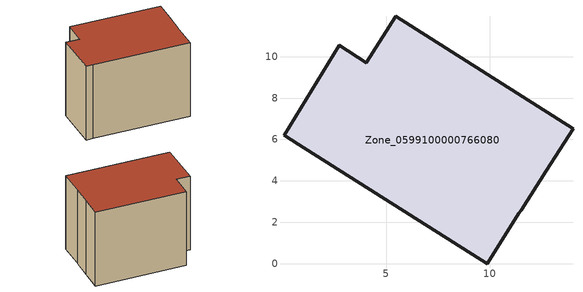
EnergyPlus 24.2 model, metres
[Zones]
Zone_0599100000766080
 floor ground (C_G): 0.07,6.21 2.73,10.55 4.05,9.71 5.45,11.95 14.01,6.52 12.72,4.48 11.51,2.57 11.38,2.45 9.88,0 0.75,5.76 z1.63
 wall outside (C_F): 11.38,2.45 11.51,2.57 12.72,4.48 14.01,6.52 5.45,11.95 4.05,9.71 2.73,10.55 0.07,6.21 0.75,5.76 9.88,0 11.38,2.45 z1.63:10.56
 roof outside (C_R): 2.73,10.55 0.07,6.21 0.75,5.76 9.88,0 11.38,2.45 11.51,2.57 12.72,4.48 14.01,6.52 5.45,11.95 4.05,9.71 z10.56
[BUILDING]
Pand.0599100000766080: North Axis=0; Terrain=City; Loads Convergence Tolerance Value=0.04; Temperature Convergence Tolerance Value=0.4; Solar Distribution=FullExterior; Maximum Number of Warmup Days=25; Minimum Number of Warmup Days=1
[Site:Location]
Rotterdam.The.Hague.AP_ZH_NLD Design_Conditions: Latitude=51.96; Longitude=4.45; Time Zone=1; Elevation=-4.5
[SITE:GROUNDTEMPERATURE:BUILDINGSURFACE]
18, 18, 18, 18, 18, 18, 18, 18, 18, 18, 18, 18
[MATERIAL] Thermal Absorptance=0.9; Solar Absorptance=0.7; Visible Absorptance=0.7
Name | Roughness | Thickness | Conductivity | Density | Specific Heat
G.TC.2006-2014 | MediumSmooth | 0.15 | 0.06 | 540 | 1210
F.TC.2006-2014 | Rough | 0.3 | 0.12 | 1920 | 840
R.TC.2006-2014 | MediumRough | 0.2 | 0.08 | 1500 | 1000
[CONSTRUCTION]
C_G: G.TC.2006-2014
C_F: F.TC.2006-2014
C_R: R.TC.2006-2014
[ZONE]
Zone_0599100000766080: Type=1; Multiplier=1; Ceiling Height=Autocalculate; Volume=Autocalculate; Floor Area=autocalculate; Part of Total Floor Area=Yes
[ZONEINFILTRATION:DESIGNFLOWRATE]
Infil_Zone_0599100000766080: Zone or ZoneList or Space or SpaceList=Zone_0599100000766080; Schedule=AlwaysOn; Design Flow Rate Calculation Method=Flow/Area; Flow Rate per Floor Area=0.0015; Constant Term Coefficient=1; Temperature Term Coefficient=0; Velocity Term Coefficient=0; Velocity Squared Term Coefficient=0
[HVACTEMPLATE:ZONE:IDEALLOADSAIRSYSTEM]
Zone_0599100000766080: Maximum Heating Supply Air Temperature=50; Minimum Cooling Supply Air Temperature=13; Maximum Heating Supply Air Humidity Ratio=0.0156; Minimum Cooling Supply Air Humidity Ratio=0.0077; Heating Limit=NoLimit; Cooling Limit=NoLimit; Dehumidification Control Type=ConstantSensibleHeatRatio; Cooling Sensible Heat Ratio=0.7; Dehumidification Setpoint=60; Humidification Control Type=None; Humidification Setpoint=30; Outdoor Air Method=None; Outdoor Air Flow Rate per Person=0.00944; Outdoor Air Flow Rate per Zone Floor Area=0; Outdoor Air Flow Rate per Zone=0; Demand Controlled Ventilation Type=None; Outdoor Air Economizer Type=NoEconomizer; Heat Recovery Type=None; Sensible Heat Recovery Effectiveness=0.7; Latent Heat Recovery Effectiveness=0.65
[ZONECONTROL:THERMOSTAT]
ThermostatControl_Zone_0599100000766080: Zone or ZoneList=Zone_0599100000766080; Control Type Schedule=DualSetpointControlType; Control 1=Thermostat_Zone_0599100000766080; Temperature Difference Between Cutout And Setpoint=0
[THERMOSTATSETPOINT:DUALSETPOINT]
Thermostat_Zone_0599100000766080: Heating Setpoint Temperature Schedule=HeatingSetpoint_Zone_0599100000766080; Cooling Setpoint Temperature Schedule=CoolingSetpoint_Zone_0599100000766080
[SCHEDULE:COMPACT]
HeatingSetpoint_Zone_0599100000766080: Through: 12/31, For: AllDays, Until: 24:00, 21
CoolingSetpoint_Zone_0599100000766080: Through: 12/31, For: AllDays, Until: 24:00, 24
DualSetpointControlType: Through: 12/31, For: AllDays, Until: 24:00, 4
AlwaysOn: Through: 12/31, For: AllDays, Until: 24:00, 1
